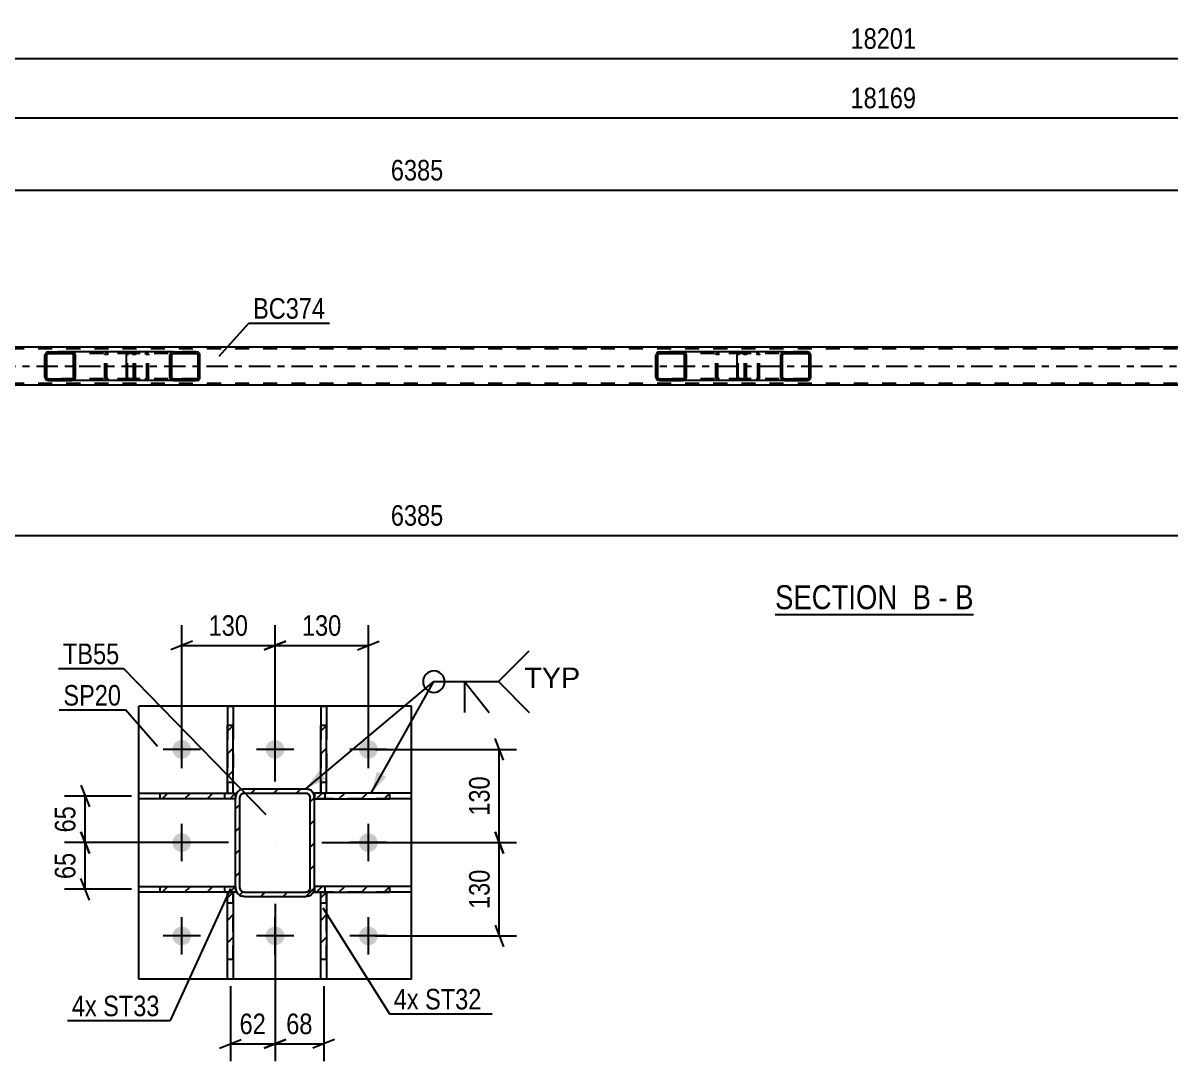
# Model space of a CAD drawing. Header units: millimetres. Extents: x 0 to 841, y 0 to 594.
# Drawn here: x 314.1 to 473.9, y 148.7 to 293.3 of the extents above; entities that cross this region are included whole.
import ezdxf

# ---------------------------------------------------------------- set-up
doc = ezdxf.new("R2010")
doc.units = ezdxf.units.MM
doc.linetypes.add('DXK_LINE_DOT2', pattern=[3.9198, 1.9599, -1.9599])
doc.linetypes.add('DXK_LINE_DOT3', pattern=[5.9187, 2.979, -0.9799, 0.9799, -0.9799])
doc.styles.add('Arial', font='ARIAL.TTF', dxfattribs={"height": 0.2})
doc.styles.add('Arial Narrow', font='ARIALN.TTF', dxfattribs={"height": 0.2})

# ---------------------------------------------------------------- blocks, each defined once
blk = doc.blocks.new('Unknown-814735532-12 - 2738')
at = {"color": 6, "linetype": 'Continuous'}
blk.add_line((418.91, 210.91), (446.56, 210.91), dxfattribs=at)
at = {"color": 0, "linetype": 'Continuous'}
for points in [[(437.02, 211.66), (437.02, 215.16), (418.91, 215.16), (418.91, 211.66)], [(440.62, 211.66), (440.62, 215.16), (438.07, 215.16), (438.07, 211.66)], [(442.95, 211.66), (442.95, 215.16), (441.67, 215.16), (441.67, 211.66)], [(446.56, 211.66), (446.56, 215.16), (444, 215.16), (444, 211.66)]]:
    blk.add_wipeout(points, dxfattribs=at)
at = {"color": 7, "linetype": 'Continuous', "style": 'Arial Narrow'}
for s, p in [('SECTION ', (418.91, 211.66)), ('B', (438.07, 211.66)), ('B', (444, 211.66)), ('-', (441.67, 211.66))]:
    blk.add_text(s, height=3.34, dxfattribs=at).set_placement(p)
blk = doc.blocks.new('Part-814735532-2827 - 2738')
at = {"linetype": 'Continuous'}
h = blk.add_hatch(dxfattribs=at)
h.set_pattern_fill('', scale=0.7, style=0, pattern_type=0)
h.set_pattern_definition([(45, (338.7295, 247.2125), (-1.57154, 1.57154), [])])
h.paths.add_polyline_path([(338.77, 247.03), (338.73, 247.21), (338.62, 247.37), (338.46, 247.47), (338.26, 247.51), (335.08, 247.51), (334.89, 247.47), (334.73, 247.37), (334.62, 247.21), (334.58, 247.03), (334.58, 243.99), (334.62, 243.81), (334.73, 243.65), (334.89, 243.55), (335.08, 243.51), (338.26, 243.51), (338.46, 243.55), (338.62, 243.65), (338.73, 243.81), (338.77, 243.99)])
h.paths.add_polyline_path([(338.5, 243.9), (338.44, 243.82), (338.36, 243.77), (338.26, 243.75), (335.08, 243.75), (334.98, 243.77), (334.9, 243.82), (334.85, 243.9), (334.83, 243.99), (334.83, 247.03), (334.85, 247.12), (334.9, 247.2), (334.98, 247.25), (335.08, 247.27), (338.26, 247.27), (338.36, 247.25), (338.44, 247.2), (338.5, 247.12), (338.52, 247.03), (338.52, 243.99)])
at = {"color": 2, "linetype": 'Continuous'}
for p, q in [((328.51, 247.03), (328.53, 247.21)), ((328.51, 243.99), (328.51, 247.03)), ((328.53, 247.21), (328.59, 247.37)), ((328.59, 247.37), (328.68, 247.47)), ((328.68, 247.47), (328.78, 247.51)), ((335.08, 247.51), (328.78, 247.51)), ((334.62, 247.21), (334.58, 247.03)), ((334.58, 243.99), (334.58, 247.03)), ((334.83, 247.03), (334.85, 247.12)), ((334.83, 243.99), (334.83, 247.03)), ((334.85, 247.12), (334.9, 247.2)), ((335.08, 247.51), (334.89, 247.47)), ((334.9, 247.2), (334.98, 247.25)), ((334.98, 247.25), (335.08, 247.27)), ((335.08, 247.51), (338.26, 247.51)), ((335.08, 247.27), (338.26, 247.27)), ((338.46, 247.47), (338.26, 247.51)), ((338.26, 247.27), (338.36, 247.25)), ((338.36, 247.25), (338.44, 247.2)), ((338.44, 247.2), (338.5, 247.12)), ((338.5, 247.12), (338.52, 247.03)), ((338.52, 243.99), (338.52, 247.03)), ((338.77, 247.03), (338.73, 247.21)), ((338.77, 243.99), (338.77, 247.03)), ((328.53, 243.81), (328.51, 243.99)), ((328.59, 243.65), (328.53, 243.81)), ((328.68, 243.55), (328.59, 243.65)), ((328.78, 243.51), (328.68, 243.55)), ((335.08, 243.51), (328.78, 243.51)), ((334.58, 243.99), (334.62, 243.81)), ((334.85, 243.9), (334.83, 243.99)), ((334.9, 243.82), (334.85, 243.9)), ((334.89, 243.55), (335.08, 243.51)), ((334.98, 243.77), (334.9, 243.82)), ((335.08, 243.75), (334.98, 243.77)), ((335.08, 243.75), (338.26, 243.75)), ((335.08, 243.51), (338.26, 243.51)), ((338.36, 243.77), (338.26, 243.75)), ((338.26, 243.51), (338.46, 243.55)), ((338.44, 243.82), (338.36, 243.77)), ((338.5, 243.9), (338.44, 243.82)), ((338.52, 243.99), (338.5, 243.9)), ((338.73, 243.81), (338.77, 243.99))]:
    blk.add_line(p, q, dxfattribs=at)
at = {"color": 7, "linetype": 'DXK_LINE_DOT2'}
for p, q in [((328.66, 247.12), (328.65, 247.03)), ((328.65, 243.99), (328.65, 247.03)), ((328.68, 247.2), (328.66, 247.12)), ((328.73, 247.25), (328.68, 247.2)), ((328.78, 247.27), (328.73, 247.25)), ((338.26, 247.27), (328.78, 247.27)), ((329.77, 247.27), (329.77, 247.51)), ((331.11, 247.51), (331.31, 247.47)), ((331.21, 247.25), (331.11, 247.27)), ((331.29, 247.2), (331.21, 247.25)), ((331.35, 247.12), (331.29, 247.2)), ((331.37, 247.03), (331.35, 247.12)), ((331.37, 243.99), (331.37, 247.03)), ((331.58, 247.21), (331.62, 247.03)), ((331.62, 243.99), (331.62, 247.03)), ((338.26, 247.51), (335.08, 247.51)), ((328.65, 243.99), (328.66, 243.9)), ((328.66, 243.9), (328.68, 243.82)), ((328.68, 243.82), (328.73, 243.77)), ((328.73, 243.77), (328.78, 243.75)), ((338.26, 243.75), (328.78, 243.75)), ((329.77, 243.51), (329.77, 243.75)), ((331.11, 243.75), (331.21, 243.77)), ((331.31, 243.55), (331.11, 243.51)), ((331.21, 243.77), (331.29, 243.82)), ((331.29, 243.82), (331.35, 243.9)), ((331.35, 243.9), (331.37, 243.99)), ((331.62, 243.99), (331.58, 243.81)), ((338.26, 243.51), (335.08, 243.51))]:
    blk.add_line(p, q, dxfattribs=at)
for centre, start, end in [((331.13, 247.01), 23.8494, 68.8059), ((331.13, 244), 291.1941, 336.1506)]:
    blk.add_arc(centre, 0.492, start, end, dxfattribs=at)
at = {"color": 2, "linetype": 'Continuous'}
for centre, start, end in [((335.07, 247.01), 111.1941, 156.1506), ((338.28, 247.01), 23.8494, 68.8059), ((335.07, 244), 203.8494, 248.8059), ((338.28, 244), 291.1941, 336.1506)]:
    blk.add_arc(centre, 0.492, start, end, dxfattribs=at)
blk = doc.blocks.new('Part-814735532-2828 - 2738')
at = {"linetype": 'Continuous'}
h = blk.add_hatch(dxfattribs=at)
h.set_pattern_fill('', scale=0.7, style=0, pattern_type=0)
h.set_pattern_definition([(45, (406.519, 247.2125), (-1.57154, 1.57154), [])])
h.paths.add_polyline_path([(406.56, 247.03), (406.52, 247.21), (406.41, 247.37), (406.24, 247.47), (406.05, 247.51), (402.81, 247.51), (402.62, 247.47), (402.45, 247.37), (402.34, 247.21), (402.3, 247.03), (402.3, 243.99), (402.34, 243.81), (402.45, 243.65), (402.62, 243.55), (402.81, 243.51), (406.05, 243.51), (406.24, 243.55), (406.41, 243.65), (406.52, 243.81), (406.56, 243.99)])
h.paths.add_polyline_path([(406.28, 243.9), (406.23, 243.82), (406.14, 243.77), (406.05, 243.75), (402.81, 243.75), (402.71, 243.77), (402.63, 243.82), (402.58, 243.9), (402.56, 243.99), (402.56, 247.03), (402.58, 247.12), (402.63, 247.2), (402.71, 247.25), (402.81, 247.27), (406.05, 247.27), (406.14, 247.25), (406.23, 247.2), (406.28, 247.12), (406.3, 247.03), (406.3, 243.99)])
at = {"color": 2, "linetype": 'Continuous'}
for p, q in [((402.34, 247.21), (402.3, 247.03)), ((402.3, 243.99), (402.3, 247.03)), ((402.56, 247.03), (402.58, 247.12)), ((402.56, 243.99), (402.56, 247.03)), ((402.58, 247.12), (402.63, 247.2)), ((402.81, 247.51), (402.62, 247.47)), ((402.63, 247.2), (402.71, 247.25)), ((402.71, 247.25), (402.81, 247.27)), ((402.81, 247.51), (406.05, 247.51)), ((402.81, 247.27), (406.05, 247.27)), ((413.91, 247.51), (406.05, 247.51)), ((406.24, 247.47), (406.05, 247.51)), ((406.05, 247.27), (406.14, 247.25)), ((406.14, 247.25), (406.23, 247.2)), ((406.23, 247.2), (406.28, 247.12)), ((406.28, 247.12), (406.3, 247.03)), ((406.3, 243.99), (406.3, 247.03)), ((406.56, 247.03), (406.52, 247.21)), ((406.56, 243.99), (406.56, 247.03)), ((402.3, 243.99), (402.34, 243.81)), ((402.58, 243.9), (402.56, 243.99)), ((402.63, 243.82), (402.58, 243.9)), ((402.62, 243.55), (402.81, 243.51)), ((402.71, 243.77), (402.63, 243.82)), ((402.81, 243.75), (402.71, 243.77)), ((402.81, 243.75), (406.05, 243.75)), ((402.81, 243.51), (406.05, 243.51)), ((406.14, 243.77), (406.05, 243.75)), ((406.05, 243.51), (406.24, 243.55)), ((413.91, 243.51), (406.05, 243.51)), ((406.23, 243.82), (406.14, 243.77)), ((406.28, 243.9), (406.23, 243.82)), ((406.3, 243.99), (406.28, 243.9)), ((406.52, 243.81), (406.56, 243.99))]:
    blk.add_line(p, q, dxfattribs=at)
at = {"color": 7, "linetype": 'DXK_LINE_DOT2'}
for p, q in [((406.05, 247.51), (402.81, 247.51)), ((414.4, 247.27), (402.81, 247.27)), ((410.65, 247.03), (410.69, 247.21)), ((410.65, 243.99), (410.65, 247.03)), ((410.93, 247.12), (410.91, 247.03)), ((410.91, 243.99), (410.91, 247.03)), ((410.98, 247.2), (410.93, 247.12)), ((410.97, 247.47), (411.16, 247.51)), ((410.98, 247.2), (411, 247.21)), ((411, 247.21), (411.06, 247.25)), ((411.06, 247.25), (411.16, 247.27)), ((414.4, 247.51), (413.91, 247.51)), ((414.4, 247.51), (414.59, 247.47)), ((414.49, 247.25), (414.4, 247.27)), ((414.58, 247.2), (414.49, 247.25)), ((414.63, 247.12), (414.58, 247.2)), ((414.65, 247.03), (414.63, 247.12)), ((414.65, 243.99), (414.65, 247.03)), ((414.87, 247.21), (414.91, 247.03)), ((414.91, 243.99), (414.91, 247.03)), ((414.4, 243.75), (402.81, 243.75)), ((406.05, 243.51), (402.81, 243.51)), ((410.69, 243.81), (410.65, 243.99)), ((410.91, 243.99), (410.93, 243.9)), ((410.93, 243.9), (410.98, 243.82)), ((411.16, 243.51), (410.97, 243.55)), ((410.98, 243.82), (411, 243.81)), ((411, 243.81), (411.06, 243.77)), ((411.06, 243.77), (411.16, 243.75)), ((414.4, 243.51), (413.91, 243.51)), ((414.4, 243.75), (414.49, 243.77)), ((414.59, 243.55), (414.4, 243.51)), ((414.49, 243.77), (414.58, 243.82)), ((414.58, 243.82), (414.63, 243.9)), ((414.63, 243.9), (414.65, 243.99)), ((414.91, 243.99), (414.87, 243.81))]:
    blk.add_line(p, q, dxfattribs=at)
at = {"color": 2, "linetype": 'Continuous'}
for centre, start, end in [((402.79, 247.01), 110.7583, 155.68), ((406.07, 247.01), 24.32, 69.2417), ((402.79, 244.01), 204.32, 249.2417), ((406.07, 244.01), 290.7583, 335.68)]:
    blk.add_arc(centre, 0.496, start, end, dxfattribs=at)
at = {"color": 7, "linetype": 'DXK_LINE_DOT2'}
for centre, start, end in [((411.14, 247.01), 110.7583, 155.68), ((414.42, 247.01), 24.32, 69.2417), ((411.14, 244.01), 204.32, 249.2417), ((414.42, 244.01), 290.7583, 335.68)]:
    blk.add_arc(centre, 0.496, start, end, dxfattribs=at)
blk = doc.blocks.new('Part-814735532-2852 - 2738')
at = {"linetype": 'Continuous'}
h = blk.add_hatch(dxfattribs=at)
h.set_pattern_fill('', scale=0.7, style=0, pattern_type=0)
h.set_pattern_definition([(45, (321.3848, 247.2125), (-1.57154, 1.57154), [])])
h.paths.add_polyline_path([(321.42, 247.03), (321.38, 247.21), (321.27, 247.37), (321.11, 247.47), (320.91, 247.51), (317.68, 247.51), (317.48, 247.47), (317.32, 247.37), (317.21, 247.21), (317.17, 247.03), (317.17, 243.99), (317.21, 243.81), (317.32, 243.65), (317.48, 243.55), (317.68, 243.51), (320.91, 243.51), (321.11, 243.55), (321.27, 243.65), (321.38, 243.81), (321.42, 243.99)])
h.paths.add_polyline_path([(321.15, 243.9), (321.09, 243.82), (321.01, 243.77), (320.91, 243.75), (317.68, 243.75), (317.58, 243.77), (317.5, 243.82), (317.44, 243.9), (317.42, 243.99), (317.42, 247.03), (317.44, 247.12), (317.5, 247.2), (317.58, 247.25), (317.68, 247.27), (320.91, 247.27), (321.01, 247.25), (321.09, 247.2), (321.15, 247.12), (321.17, 247.03), (321.17, 243.99)])
at = {"color": 2, "linetype": 'Continuous'}
for p, q in [((317.21, 247.21), (317.17, 247.03)), ((317.17, 243.99), (317.17, 247.03)), ((317.42, 247.03), (317.44, 247.12)), ((317.42, 243.99), (317.42, 247.03)), ((317.44, 247.12), (317.5, 247.2)), ((317.68, 247.51), (317.48, 247.47)), ((317.5, 247.2), (317.58, 247.25)), ((317.58, 247.25), (317.68, 247.27)), ((317.68, 247.51), (320.91, 247.51)), ((317.68, 247.27), (320.91, 247.27)), ((328.78, 247.51), (320.91, 247.51)), ((321.11, 247.47), (320.91, 247.51)), ((320.91, 247.27), (321.01, 247.25)), ((321.01, 247.25), (321.09, 247.2)), ((321.09, 247.2), (321.15, 247.12)), ((321.15, 247.12), (321.17, 247.03)), ((321.17, 243.99), (321.17, 247.03)), ((321.42, 247.03), (321.38, 247.21)), ((321.42, 243.99), (321.42, 247.03)), ((317.17, 243.99), (317.21, 243.81)), ((317.44, 243.9), (317.42, 243.99)), ((317.5, 243.82), (317.44, 243.9)), ((317.48, 243.55), (317.68, 243.51)), ((317.58, 243.77), (317.5, 243.82)), ((317.68, 243.75), (317.58, 243.77)), ((317.68, 243.75), (320.91, 243.75)), ((317.68, 243.51), (320.91, 243.51)), ((321.01, 243.77), (320.91, 243.75)), ((320.91, 243.51), (321.11, 243.55)), ((328.78, 243.51), (320.91, 243.51)), ((321.09, 243.82), (321.01, 243.77)), ((321.15, 243.9), (321.09, 243.82)), ((321.17, 243.99), (321.15, 243.9)), ((321.38, 243.81), (321.42, 243.99))]:
    blk.add_line(p, q, dxfattribs=at)
at = {"color": 7, "linetype": 'DXK_LINE_DOT2'}
for p, q in [((320.91, 247.51), (317.68, 247.51)), ((329.26, 247.27), (317.68, 247.27)), ((325.52, 247.03), (325.56, 247.21)), ((325.52, 243.99), (325.52, 247.03)), ((325.79, 247.12), (325.77, 247.03)), ((325.77, 243.99), (325.77, 247.03)), ((325.85, 247.2), (325.79, 247.12)), ((325.83, 247.47), (326.03, 247.51)), ((325.93, 247.25), (325.85, 247.2)), ((326.03, 247.27), (325.93, 247.25)), ((329.26, 247.51), (328.78, 247.51)), ((329.26, 247.51), (329.46, 247.47)), ((329.36, 247.25), (329.26, 247.27)), ((329.44, 247.2), (329.36, 247.25)), ((329.5, 247.12), (329.44, 247.2)), ((329.52, 247.03), (329.5, 247.12)), ((329.52, 243.99), (329.52, 247.03)), ((329.73, 247.21), (329.77, 247.03)), ((329.77, 243.99), (329.77, 247.03)), ((329.26, 243.75), (317.68, 243.75)), ((320.91, 243.51), (317.68, 243.51)), ((325.56, 243.81), (325.52, 243.99)), ((325.77, 243.99), (325.79, 243.9)), ((325.79, 243.9), (325.85, 243.82)), ((326.03, 243.51), (325.83, 243.55)), ((325.85, 243.82), (325.93, 243.77)), ((325.93, 243.77), (326.03, 243.75)), ((329.26, 243.51), (328.78, 243.51)), ((329.26, 243.75), (329.36, 243.77)), ((329.46, 243.55), (329.26, 243.51)), ((329.36, 243.77), (329.44, 243.82)), ((329.44, 243.82), (329.5, 243.9)), ((329.5, 243.9), (329.52, 243.99)), ((329.77, 243.99), (329.73, 243.81))]:
    blk.add_line(p, q, dxfattribs=at)
at = {"color": 2, "linetype": 'Continuous'}
for centre, start, end in [((317.66, 247.01), 110.7583, 155.68), ((320.93, 247.01), 24.32, 69.2417), ((317.66, 244.01), 204.32, 249.2417), ((320.93, 244.01), 290.7583, 335.68)]:
    blk.add_arc(centre, 0.496, start, end, dxfattribs=at)
at = {"color": 7, "linetype": 'DXK_LINE_DOT2'}
for centre, start, end in [((326.01, 247.01), 110.7583, 155.68), ((329.28, 247.01), 24.32, 69.2417), ((326.01, 244.01), 204.32, 249.2417), ((329.28, 244.01), 290.7583, 335.68)]:
    blk.add_arc(centre, 0.496, start, end, dxfattribs=at)
blk = doc.blocks.new('Part-814735532-2967 - 2738')
at = {"color": 7, "linetype": 'DXK_LINE_DOT2'}
for p, q in [((765.04, 247.91), (102.93, 247.91)), ((765.04, 243.11), (102.93, 243.11))]:
    blk.add_line(p, q, dxfattribs=at)
at = {"color": 2, "linetype": 'Continuous'}
for p, q in [((495.92, 248.15), (246.52, 248.15)), ((495.92, 242.87), (246.52, 242.87))]:
    blk.add_line(p, q, dxfattribs=at)
at = {"color": 7, "linetype": 'DXK_LINE_DOT3'}
blk.add_line((102.93, 245.51), (765.04, 245.51), dxfattribs=at)
blk = doc.blocks.new('Part-814735532-2968 - 2738')
at = {"linetype": 'Continuous'}
h = blk.add_hatch(dxfattribs=at)
h.set_pattern_fill('', scale=0.7, style=0, pattern_type=0)
h.set_pattern_definition([(45, (423.8637, 247.2125), (-1.57154, 1.57154), [])])
h.paths.add_polyline_path([(423.9, 247.03), (423.86, 247.21), (423.75, 247.37), (423.59, 247.47), (423.4, 247.51), (420.21, 247.51), (420.02, 247.47), (419.86, 247.37), (419.75, 247.21), (419.71, 247.03), (419.71, 243.99), (419.75, 243.81), (419.86, 243.65), (420.02, 243.55), (420.21, 243.51), (423.4, 243.51), (423.59, 243.55), (423.75, 243.65), (423.86, 243.81), (423.9, 243.99)])
h.paths.add_polyline_path([(423.63, 243.9), (423.58, 243.82), (423.5, 243.77), (423.4, 243.75), (420.21, 243.75), (420.12, 243.77), (420.04, 243.82), (419.98, 243.9), (419.96, 243.99), (419.96, 247.03), (419.98, 247.12), (420.04, 247.2), (420.12, 247.25), (420.21, 247.27), (423.4, 247.27), (423.5, 247.25), (423.58, 247.2), (423.63, 247.12), (423.65, 247.03), (423.65, 243.99)])
at = {"color": 2, "linetype": 'Continuous'}
for p, q in [((413.64, 247.03), (413.66, 247.21)), ((413.64, 243.99), (413.64, 247.03)), ((413.66, 247.21), (413.72, 247.37)), ((413.72, 247.37), (413.81, 247.47)), ((413.81, 247.47), (413.91, 247.51)), ((420.21, 247.51), (413.91, 247.51)), ((419.75, 247.21), (419.71, 247.03)), ((419.71, 243.99), (419.71, 247.03)), ((419.96, 247.03), (419.98, 247.12)), ((419.96, 243.99), (419.96, 247.03)), ((419.98, 247.12), (420.04, 247.2)), ((420.21, 247.51), (420.02, 247.47)), ((420.04, 247.2), (420.12, 247.25)), ((420.12, 247.25), (420.21, 247.27)), ((420.21, 247.51), (423.4, 247.51)), ((420.21, 247.27), (423.4, 247.27)), ((423.59, 247.47), (423.4, 247.51)), ((423.4, 247.27), (423.5, 247.25)), ((423.5, 247.25), (423.58, 247.2)), ((423.58, 247.2), (423.63, 247.12)), ((423.63, 247.12), (423.65, 247.03)), ((423.65, 243.99), (423.65, 247.03)), ((423.9, 247.03), (423.86, 247.21)), ((423.9, 243.99), (423.9, 247.03)), ((413.66, 243.81), (413.64, 243.99)), ((413.72, 243.65), (413.66, 243.81)), ((413.81, 243.55), (413.72, 243.65)), ((413.91, 243.51), (413.81, 243.55)), ((420.21, 243.51), (413.91, 243.51)), ((419.71, 243.99), (419.75, 243.81)), ((419.98, 243.9), (419.96, 243.99)), ((420.04, 243.82), (419.98, 243.9)), ((420.02, 243.55), (420.21, 243.51)), ((420.12, 243.77), (420.04, 243.82)), ((420.21, 243.75), (420.12, 243.77)), ((420.21, 243.75), (423.4, 243.75)), ((420.21, 243.51), (423.4, 243.51)), ((423.5, 243.77), (423.4, 243.75)), ((423.4, 243.51), (423.59, 243.55)), ((423.58, 243.82), (423.5, 243.77)), ((423.63, 243.9), (423.58, 243.82)), ((423.65, 243.99), (423.63, 243.9)), ((423.86, 243.81), (423.9, 243.99))]:
    blk.add_line(p, q, dxfattribs=at)
at = {"color": 7, "linetype": 'DXK_LINE_DOT2'}
for p, q in [((413.79, 247.12), (413.78, 247.03)), ((413.78, 243.99), (413.78, 247.03)), ((413.82, 247.2), (413.79, 247.12)), ((413.86, 247.25), (413.82, 247.2)), ((413.91, 247.27), (413.86, 247.25)), ((423.4, 247.27), (413.91, 247.27)), ((414.91, 247.27), (414.91, 247.51)), ((416.25, 247.51), (416.44, 247.47)), ((416.35, 247.25), (416.25, 247.27)), ((416.43, 247.2), (416.35, 247.25)), ((416.48, 247.12), (416.43, 247.2)), ((416.5, 247.03), (416.48, 247.12)), ((416.5, 243.99), (416.5, 247.03)), ((416.71, 247.21), (416.75, 247.03)), ((416.75, 243.99), (416.75, 247.03)), ((423.4, 247.51), (420.21, 247.51)), ((413.78, 243.99), (413.79, 243.9)), ((413.79, 243.9), (413.82, 243.82)), ((413.82, 243.82), (413.86, 243.77)), ((413.86, 243.77), (413.91, 243.75)), ((423.4, 243.75), (413.91, 243.75)), ((414.91, 243.51), (414.91, 243.75)), ((416.25, 243.75), (416.35, 243.77)), ((416.44, 243.55), (416.25, 243.51)), ((416.35, 243.77), (416.43, 243.82)), ((416.43, 243.82), (416.48, 243.9)), ((416.48, 243.9), (416.5, 243.99)), ((416.75, 243.99), (416.71, 243.81)), ((423.4, 243.51), (420.21, 243.51))]:
    blk.add_line(p, q, dxfattribs=at)
for centre, start, end in [((416.26, 247.01), 23.8494, 68.8059), ((416.26, 244), 291.1941, 336.1506)]:
    blk.add_arc(centre, 0.492, start, end, dxfattribs=at)
at = {"color": 2, "linetype": 'Continuous'}
for centre, start, end in [((420.2, 247.01), 111.1941, 156.1506), ((423.41, 247.01), 23.8494, 68.8059), ((420.2, 244), 203.8494, 248.8059), ((423.41, 244), 291.1941, 336.1506)]:
    blk.add_arc(centre, 0.492, start, end, dxfattribs=at)
blk = doc.blocks.new('Part-814735532-6031 - 6020')
at = {"linetype": 'Continuous'}
h = blk.add_hatch(dxfattribs=at)
h.set_pattern_fill('', scale=0.7, style=0, pattern_type=0)
h.set_pattern_definition([(45, (343.726, 173.0335), (-1.57154, 1.57154), [])])
h.paths.add_polyline_path([(343.73, 172.23), (343.73, 173.03), (333.23, 173.03), (333.23, 172.23)])
at = {"color": 2, "linetype": 'Continuous'}
for p, q in [((330.23, 172.23), (330.23, 173.03)), ((330.23, 173.03), (333.23, 173.03)), ((333.23, 173.03), (343.73, 173.03)), ((333.23, 172.23), (333.23, 173.03)), ((343.73, 173.03), (343.73, 172.23)), ((333.23, 172.23), (330.23, 172.23)), ((343.73, 172.23), (333.23, 172.23))]:
    blk.add_line(p, q, dxfattribs=at)
at = {"color": 7, "linetype": 'DXK_LINE_DOT2'}
for p, q in [((333.23, 173.03), (343.73, 173.03)), ((342.23, 172.23), (342.23, 173.03)), ((343.73, 173.03), (343.73, 172.23)), ((343.73, 172.23), (333.23, 172.23))]:
    blk.add_line(p, q, dxfattribs=at)
blk = doc.blocks.new('Bolt-814735532-6129 - 6020')
at = {"linetype": 'Continuous'}
for points in [[(334.93, 192.13, -1), (337.53, 192.13, -1)], [(347.93, 192.13, -1), (350.53, 192.13, -1)], [(360.93, 192.13, -1), (363.53, 192.13, -1)], [(334.93, 179.13, -1), (337.53, 179.13, -1)], [(360.93, 179.13, -1), (363.53, 179.13, -1)], [(334.93, 166.13, -1), (337.53, 166.13, -1)], [(347.93, 166.13, -1), (350.53, 166.13, -1)], [(360.93, 166.13, -1), (363.53, 166.13, -1)]]:
    blk.add_hatch(color=1, dxfattribs=at).paths.add_polyline_path(points)
at = {"color": 1, "linetype": 'Continuous'}
for p, q in [((336.23, 189.53), (336.23, 194.73)), ((349.23, 189.53), (349.23, 194.73)), ((362.23, 189.53), (362.23, 194.73)), ((338.83, 192.13), (333.63, 192.13)), ((351.83, 192.13), (346.63, 192.13)), ((364.83, 192.13), (359.63, 192.13)), ((336.23, 176.53), (336.23, 181.73)), ((362.23, 176.53), (362.23, 181.73)), ((338.83, 179.13), (333.63, 179.13)), ((364.83, 179.13), (359.63, 179.13)), ((336.23, 163.53), (336.23, 168.73)), ((349.23, 163.53), (349.23, 168.73)), ((362.23, 163.53), (362.23, 168.73)), ((338.83, 166.13), (333.63, 166.13)), ((351.83, 166.13), (346.63, 166.13)), ((364.83, 166.13), (359.63, 166.13))]:
    blk.add_line(p, q, dxfattribs=at)
blk = doc.blocks.new('Part-814735532-6073 - 6020')
at = {"linetype": 'Continuous'}
h = blk.add_hatch(dxfattribs=at)
h.set_pattern_fill('', scale=0.7, style=0, pattern_type=0)
h.set_pattern_definition([(45, (343.726, 186.0335), (-1.57154, 1.57154), [])])
h.paths.add_polyline_path([(343.73, 185.23), (343.73, 186.03), (333.23, 186.03), (333.23, 185.23)])
at = {"color": 2, "linetype": 'Continuous'}
for p, q in [((330.23, 185.23), (330.23, 186.03)), ((330.23, 186.03), (333.23, 186.03)), ((333.23, 186.03), (343.73, 186.03)), ((333.23, 185.23), (333.23, 186.03)), ((343.73, 186.03), (343.73, 185.23)), ((333.23, 185.23), (330.23, 185.23)), ((343.73, 185.23), (333.23, 185.23))]:
    blk.add_line(p, q, dxfattribs=at)
at = {"color": 7, "linetype": 'DXK_LINE_DOT2'}
for p, q in [((333.23, 186.03), (343.73, 186.03)), ((342.23, 185.23), (342.23, 186.03)), ((343.73, 186.03), (343.73, 185.23)), ((343.73, 185.23), (333.23, 185.23))]:
    blk.add_line(p, q, dxfattribs=at)
blk = doc.blocks.new('Part-814735532-6078 - 6020')
at = {"linetype": 'Continuous'}
h = blk.add_hatch(dxfattribs=at)
h.set_pattern_fill('', scale=0.7, style=0, pattern_type=0)
h.set_pattern_definition([(45, (356.4106, 172.2437), (-1.57154, 1.57154), [])])
h.paths.add_polyline_path([(356.41, 162.83), (356.41, 172.24), (355.61, 172.24), (355.61, 162.83)])
at = {"color": 7, "linetype": 'DXK_LINE_DOT2'}
for p, q in [((355.61, 170.74), (355.61, 172.24)), ((355.61, 172.24), (356.41, 172.24)), ((356.41, 162.83), (356.41, 172.24)), ((355.61, 170.74), (356.41, 170.74)), ((355.61, 162.83), (355.61, 170.74))]:
    blk.add_line(p, q, dxfattribs=at)
at = {"color": 2, "linetype": 'Continuous'}
for p, q in [((355.61, 162.83), (355.61, 172.24)), ((355.61, 172.24), (356.41, 172.24)), ((356.41, 172.24), (356.41, 162.83)), ((355.61, 160.13), (355.61, 162.83)), ((356.41, 162.83), (355.61, 162.83)), ((356.41, 162.83), (356.41, 160.13)), ((356.41, 160.13), (355.61, 160.13))]:
    blk.add_line(p, q, dxfattribs=at)
blk = doc.blocks.new('Part-814735532-6083 - 6020')
at = {"linetype": 'Continuous'}
h = blk.add_hatch(dxfattribs=at)
h.set_pattern_fill('', scale=0.7, style=0, pattern_type=0)
h.set_pattern_definition([(45, (343.4111, 172.2437), (-1.57154, 1.57154), [])])
h.paths.add_polyline_path([(343.41, 162.83), (343.41, 172.24), (342.61, 172.24), (342.61, 162.83)])
at = {"color": 7, "linetype": 'DXK_LINE_DOT2'}
for p, q in [((342.61, 170.74), (342.61, 172.24)), ((342.61, 172.24), (343.41, 172.24)), ((343.41, 162.83), (343.41, 172.24)), ((342.61, 170.74), (343.41, 170.74)), ((342.61, 162.83), (342.61, 170.74))]:
    blk.add_line(p, q, dxfattribs=at)
at = {"color": 2, "linetype": 'Continuous'}
for p, q in [((342.61, 162.83), (342.61, 172.24)), ((342.61, 172.24), (343.41, 172.24)), ((343.41, 172.24), (343.41, 162.83)), ((342.61, 160.13), (342.61, 162.83)), ((343.41, 162.83), (342.61, 162.83)), ((343.41, 162.83), (343.41, 160.13)), ((343.41, 160.13), (342.61, 160.13))]:
    blk.add_line(p, q, dxfattribs=at)
blk = doc.blocks.new('Part-814735532-6088 - 6020')
at = {"linetype": 'Continuous'}
h = blk.add_hatch(dxfattribs=at)
h.set_pattern_fill('', scale=0.7, style=0, pattern_type=0)
h.set_pattern_definition([(45, (356.41, 195.4458), (-1.57154, 1.57154), [])])
h.paths.add_polyline_path([(356.41, 186.04), (356.41, 195.45), (355.61, 195.45), (355.61, 186.04)])
at = {"color": 2, "linetype": 'Continuous'}
for p, q in [((355.61, 198.13), (355.61, 195.45)), ((355.61, 198.13), (356.41, 198.13)), ((356.41, 198.13), (356.41, 195.45)), ((355.61, 186.04), (355.61, 195.45)), ((356.41, 195.45), (355.61, 195.45)), ((356.41, 186.04), (356.41, 195.45)), ((355.61, 186.04), (356.41, 186.04))]:
    blk.add_line(p, q, dxfattribs=at)
at = {"color": 7, "linetype": 'DXK_LINE_DOT2'}
for p, q in [((355.61, 195.45), (355.61, 186.04)), ((356.41, 195.45), (356.41, 187.54)), ((355.61, 187.54), (356.41, 187.54)), ((356.41, 186.04), (356.41, 187.54)), ((355.61, 186.04), (356.41, 186.04))]:
    blk.add_line(p, q, dxfattribs=at)
blk = doc.blocks.new('Part-814735532-6093 - 6020')
at = {"linetype": 'Continuous'}
h = blk.add_hatch(dxfattribs=at)
h.set_pattern_fill('', scale=0.7, style=0, pattern_type=0)
h.set_pattern_definition([(45, (343.4106, 195.4459), (-1.57154, 1.57154), [])])
h.paths.add_polyline_path([(343.41, 186.04), (343.41, 195.45), (342.61, 195.45), (342.61, 186.04)])
at = {"color": 2, "linetype": 'Continuous'}
for p, q in [((342.61, 198.13), (342.61, 195.45)), ((342.61, 198.13), (343.41, 198.13)), ((343.41, 198.13), (343.41, 195.45)), ((342.61, 186.04), (342.61, 195.45)), ((343.41, 195.45), (342.61, 195.45)), ((343.41, 186.04), (343.41, 195.45)), ((342.61, 186.04), (343.41, 186.04))]:
    blk.add_line(p, q, dxfattribs=at)
at = {"color": 7, "linetype": 'DXK_LINE_DOT2'}
for p, q in [((342.61, 195.45), (342.61, 186.04)), ((343.41, 195.45), (343.41, 187.54)), ((342.61, 187.54), (343.41, 187.54)), ((343.41, 186.04), (343.41, 187.54)), ((342.61, 186.04), (343.41, 186.04))]:
    blk.add_line(p, q, dxfattribs=at)
blk = doc.blocks.new('Part-814735532-6176 - 6020')
at = {"color": 2, "linetype": 'Continuous'}
for p, q in [((330.23, 160.13), (330.23, 198.13)), ((368.23, 198.13), (330.23, 198.13)), ((368.23, 160.13), (368.23, 198.13)), ((368.23, 160.13), (330.23, 160.13))]:
    blk.add_line(p, q, dxfattribs=at)
blk = doc.blocks.new('Part-814735532-6182 - 6020')
at = {"linetype": 'Continuous'}
h = blk.add_hatch(dxfattribs=at)
h.set_pattern_fill('', scale=0.7, style=0, pattern_type=0)
h.set_pattern_definition([(45, (365.2244, 173.0338), (-1.57154, 1.57154), [])])
h.paths.add_polyline_path([(365.22, 172.23), (365.22, 173.03), (354.73, 173.03), (354.73, 172.23)])
at = {"color": 7, "linetype": 'DXK_LINE_DOT2'}
for p, q in [((365.22, 173.03), (354.73, 173.03)), ((354.73, 173.03), (354.73, 172.23)), ((356.23, 172.23), (356.23, 173.03)), ((365.22, 172.23), (354.73, 172.23))]:
    blk.add_line(p, q, dxfattribs=at)
at = {"color": 2, "linetype": 'Continuous'}
for p, q in [((365.22, 173.03), (354.73, 173.03)), ((354.73, 173.03), (354.73, 172.23)), ((368.23, 173.03), (365.22, 173.03)), ((365.22, 172.23), (365.22, 173.03)), ((368.23, 172.23), (368.23, 173.03)), ((354.73, 172.23), (365.22, 172.23)), ((368.23, 172.23), (365.22, 172.23))]:
    blk.add_line(p, q, dxfattribs=at)
blk = doc.blocks.new('Part-814735532-6187 - 6020')
at = {"linetype": 'Continuous'}
h = blk.add_hatch(dxfattribs=at)
h.set_pattern_fill('', scale=0.7, style=0, pattern_type=0)
h.set_pattern_definition([(45, (365.2244, 186.0338), (-1.57154, 1.57154), [])])
h.paths.add_polyline_path([(365.22, 185.23), (365.22, 186.03), (354.73, 186.03), (354.73, 185.23)])
at = {"color": 7, "linetype": 'DXK_LINE_DOT2'}
for p, q in [((365.22, 186.03), (354.73, 186.03)), ((354.73, 186.03), (354.73, 185.23)), ((356.23, 185.23), (356.23, 186.03)), ((365.22, 185.23), (354.73, 185.23))]:
    blk.add_line(p, q, dxfattribs=at)
at = {"color": 2, "linetype": 'Continuous'}
for p, q in [((365.22, 186.03), (354.73, 186.03)), ((354.73, 186.03), (354.73, 185.23)), ((368.23, 186.03), (365.22, 186.03)), ((365.22, 185.23), (365.22, 186.03)), ((368.23, 185.23), (368.23, 186.03)), ((354.73, 185.23), (365.22, 185.23)), ((368.23, 185.23), (365.22, 185.23))]:
    blk.add_line(p, q, dxfattribs=at)
blk = doc.blocks.new('Part-814735532-6200 - 6020')
at = {"linetype": 'Continuous'}
h = blk.add_hatch(dxfattribs=at)
h.set_pattern_fill('', scale=0.7, style=0, pattern_type=0)
h.set_pattern_definition([(45, (354.726, 172.835), (-1.57154, 1.57154), [])])
h.paths.add_polyline_path([(354.63, 172.38), (354.73, 172.83), (354.73, 185.43), (354.63, 185.89), (354.37, 186.28), (353.99, 186.54), (353.53, 186.63), (344.93, 186.63), (344.47, 186.54), (344.08, 186.28), (343.82, 185.89), (343.73, 185.43), (343.73, 172.83), (343.82, 172.38), (344.08, 171.99), (344.47, 171.73), (344.93, 171.63), (353.53, 171.63), (353.99, 171.73), (354.37, 171.99)])
h.paths.add_polyline_path([(353.76, 172.28), (353.53, 172.23), (344.93, 172.23), (344.7, 172.28), (344.5, 172.41), (344.37, 172.61), (344.33, 172.83), (344.33, 185.43), (344.37, 185.66), (344.5, 185.86), (344.7, 185.99), (344.93, 186.03), (353.53, 186.03), (353.76, 185.99), (353.95, 185.86), (354.08, 185.66), (354.13, 185.43), (354.13, 172.83), (354.08, 172.61), (353.95, 172.41)])
at = {"color": 7, "linetype": 'DXK_LINE_DOT2'}
for p, q in [((343.73, 185.43), (343.82, 185.89)), ((343.73, 172.83), (343.73, 185.43)), ((344.37, 185.66), (344.33, 185.43)), ((344.33, 172.83), (344.33, 185.43)), ((344.5, 185.86), (344.37, 185.66)), ((344.47, 186.54), (344.93, 186.63)), ((344.7, 185.99), (344.5, 185.86)), ((344.93, 186.03), (344.7, 185.99)), ((344.93, 186.63), (353.53, 186.63)), ((344.93, 186.03), (353.53, 186.03)), ((353.53, 186.63), (353.99, 186.54)), ((353.76, 185.99), (353.53, 186.03)), ((353.95, 185.86), (353.76, 185.99)), ((354.08, 185.66), (353.95, 185.86)), ((354.13, 185.43), (354.08, 185.66)), ((354.13, 172.83), (354.13, 185.43)), ((354.63, 185.89), (354.73, 185.43)), ((354.73, 172.83), (354.73, 185.43)), ((343.82, 172.38), (343.73, 172.83)), ((344.33, 172.83), (344.37, 172.61)), ((354.08, 172.61), (354.13, 172.83)), ((354.73, 172.83), (354.63, 172.38)), ((344.37, 172.61), (344.5, 172.41)), ((344.93, 171.63), (344.47, 171.73)), ((344.5, 172.41), (344.7, 172.28)), ((344.7, 172.28), (344.93, 172.23)), ((344.93, 172.23), (353.53, 172.23)), ((344.93, 171.63), (353.53, 171.63)), ((353.53, 172.23), (353.76, 172.28)), ((353.99, 171.73), (353.53, 171.63)), ((353.76, 172.28), (353.95, 172.41)), ((353.95, 172.41), (354.08, 172.61))]:
    blk.add_line(p, q, dxfattribs=at)
at = {"color": 2, "linetype": 'Continuous'}
for p, q in [((343.82, 185.89), (343.73, 185.43)), ((343.73, 172.83), (343.73, 185.43)), ((344.33, 185.43), (344.37, 185.66)), ((344.33, 172.83), (344.33, 185.43)), ((344.37, 185.66), (344.5, 185.86)), ((344.93, 186.63), (344.47, 186.54)), ((344.5, 185.86), (344.7, 185.99)), ((344.7, 185.99), (344.93, 186.03)), ((344.93, 186.63), (353.53, 186.63)), ((344.93, 186.03), (353.53, 186.03)), ((353.99, 186.54), (353.53, 186.63)), ((353.53, 186.03), (353.76, 185.99)), ((353.76, 185.99), (353.95, 185.86)), ((353.95, 185.86), (354.08, 185.66)), ((354.08, 185.66), (354.13, 185.43)), ((354.13, 172.83), (354.13, 185.43)), ((354.73, 185.43), (354.63, 185.89)), ((354.73, 172.83), (354.73, 185.43)), ((343.73, 172.83), (343.82, 172.38)), ((344.37, 172.61), (344.33, 172.83)), ((354.13, 172.83), (354.08, 172.61)), ((354.63, 172.38), (354.73, 172.83)), ((344.5, 172.41), (344.37, 172.61)), ((344.47, 171.73), (344.93, 171.63)), ((344.7, 172.28), (344.5, 172.41)), ((344.93, 172.23), (344.7, 172.28)), ((344.93, 172.23), (353.53, 172.23)), ((344.93, 171.63), (353.53, 171.63)), ((353.76, 172.28), (353.53, 172.23)), ((353.53, 171.63), (353.99, 171.73)), ((353.95, 172.41), (353.76, 172.28)), ((354.08, 172.61), (353.95, 172.41))]:
    blk.add_line(p, q, dxfattribs=at)
at = {"color": 7, "linetype": 'DXK_LINE_DOT3'}
blk.add_line((349.23, 179.13), (349.23, 179.13), dxfattribs=at)
at = {"color": 7, "linetype": 'DXK_LINE_DOT2'}
for centre, start, end in [((344.93, 185.43), 112.5, 157.5), ((353.53, 185.43), 22.5, 67.5), ((344.93, 172.83), 202.5, 247.5), ((353.53, 172.83), 292.5, 337.5)]:
    blk.add_arc(centre, 1.2, start, end, dxfattribs=at)
at = {"color": 2, "linetype": 'Continuous'}
for centre, start, end in [((344.93, 185.43), 112.5, 157.5), ((353.53, 185.43), 22.5, 67.5), ((344.93, 172.83), 202.5, 247.5), ((353.53, 172.83), 292.5, 337.5)]:
    blk.add_arc(centre, 1.2, start, end, dxfattribs=at)
blk = doc.blocks.new('StraightDimension-814735532-3137 - 2738')
at = {"color": 7, "linetype": 'Continuous'}
blk.add_line((241.32, 270.04), (496.72, 270.04), dxfattribs=at)
at = {"color": 0}
blk.add_wipeout([(373.28, 270.79), (373.28, 274.99), (364.77, 274.99), (364.77, 270.79)], dxfattribs=at)
at = {"color": 3, "style": 'Arial Narrow'}
blk.add_text('6385', height=2.863, dxfattribs=at).set_placement((365.37, 271.39))
blk = doc.blocks.new('StraightDimension-814735532-3152 - 2738')
at = {"color": 7, "linetype": 'Continuous'}
blk.add_line((92.07, 288.38), (775.9, 288.38), dxfattribs=at)
at = {"color": 0}
blk.add_wipeout([(439.16, 289.13), (439.16, 293.33), (428.82, 293.33), (428.82, 289.13)], dxfattribs=at)
at = {"color": 3, "style": 'Arial Narrow'}
blk.add_text('18201', height=2.863, dxfattribs=at).set_placement((429.42, 289.73))
blk = doc.blocks.new('StraightDimension-814735532-3181 - 2738')
at = {"color": 7, "linetype": 'Continuous'}
blk.add_line((241.32, 221.94), (496.72, 221.94), dxfattribs=at)
at = {"color": 0}
blk.add_wipeout([(373.28, 222.69), (373.28, 226.89), (364.77, 226.89), (364.77, 222.69)], dxfattribs=at)
at = {"color": 3, "style": 'Arial Narrow'}
blk.add_text('6385', height=2.863, dxfattribs=at).set_placement((365.37, 223.29))
blk = doc.blocks.new('StraightDimension-814735532-7487 - 2738')
at = {"color": 7, "linetype": 'Continuous'}
blk.add_line((92.71, 280.1), (775.26, 280.1), dxfattribs=at)
at = {"color": 0}
blk.add_wipeout([(439.16, 280.85), (439.16, 285.05), (428.82, 285.05), (428.82, 280.85)], dxfattribs=at)
at = {"color": 3, "style": 'Arial Narrow'}
blk.add_text('18169', height=2.863, dxfattribs=at).set_placement((429.42, 281.45))
blk = doc.blocks.new('StraightDimension-814735532-6271 - 6020')
at = {"color": 7, "linetype": 'Continuous'}
for p, q in [((349.23, 170.63), (349.23, 148.7)), ((343.01, 159.13), (343.01, 148.7)), ((341.51, 150.5), (344.51, 151.7)), ((343.01, 151.1), (349.23, 151.1)), ((350.73, 151.7), (347.73, 150.5))]:
    blk.add_line(p, q, dxfattribs=at)
at = {"color": 0}
blk.add_wipeout([(348.55, 151.85), (348.55, 156.05), (343.69, 156.05), (343.69, 151.85)], dxfattribs=at)
at = {"color": 3, "style": 'Arial Narrow'}
blk.add_text('62', height=2.863, dxfattribs=at).set_placement((344.29, 152.45))
blk = doc.blocks.new('StraightDimension-814735532-6218 - 6020')
at = {"color": 7, "linetype": 'Continuous'}
for p, q in [((336.23, 193.13), (336.23, 209.45)), ((349.23, 187.63), (349.23, 209.45)), ((337.73, 207.2), (334.73, 206)), ((336.23, 206.6), (349.23, 206.6)), ((347.73, 206), (350.73, 207.2))]:
    blk.add_line(p, q, dxfattribs=at)
at = {"color": 0}
blk.add_wipeout([(346.07, 207.35), (346.07, 211.55), (339.38, 211.55), (339.38, 207.35)], dxfattribs=at)
at = {"color": 3, "style": 'Arial Narrow'}
blk.add_text('130', height=2.863, dxfattribs=at).set_placement((339.98, 207.95))
blk = doc.blocks.new('StraightDimension-814735532-6280 - 6020')
at = {"color": 7, "linetype": 'Continuous'}
for p, q in [((349.23, 170.63), (349.23, 148.7)), ((356.01, 159.13), (356.01, 148.7)), ((347.73, 150.5), (350.73, 151.7)), ((349.23, 151.1), (356.01, 151.1)), ((357.51, 151.7), (354.51, 150.5))]:
    blk.add_line(p, q, dxfattribs=at)
at = {"color": 0}
blk.add_wipeout([(355.05, 151.85), (355.05, 156.05), (350.19, 156.05), (350.19, 151.85)], dxfattribs=at)
at = {"color": 3, "style": 'Arial Narrow'}
blk.add_text('68', height=2.863, dxfattribs=at).set_placement((350.79, 152.45))
blk = doc.blocks.new('StraightDimension-814735532-6260 - 6020')
at = {"color": 7, "linetype": 'Continuous'}
for p, q in [((381.08, 177.63), (379.88, 180.63)), ((355.73, 179.13), (382.88, 179.13)), ((380.48, 166.13), (380.48, 179.13)), ((379.88, 167.63), (381.08, 164.63)), ((363.23, 166.13), (382.88, 166.13))]:
    blk.add_line(p, q, dxfattribs=at)
at = {"color": 0}
blk.add_wipeout([(379.73, 175.98), (375.53, 175.98), (375.53, 169.29), (379.73, 169.29)], dxfattribs=at)
at = {"color": 3, "style": 'Arial Narrow'}
blk.add_text('130', height=2.863, rotation=90.0002, dxfattribs=at).set_placement((379.13, 169.89))
blk = doc.blocks.new('StraightDimension-814735532-6227 - 6020')
at = {"color": 7, "linetype": 'Continuous'}
for p, q in [((349.23, 187.63), (349.23, 209.45)), ((362.23, 193.13), (362.23, 209.45)), ((350.73, 207.2), (347.73, 206)), ((349.23, 206.6), (362.23, 206.6)), ((360.73, 206), (363.73, 207.2))]:
    blk.add_line(p, q, dxfattribs=at)
at = {"color": 0}
blk.add_wipeout([(359.07, 207.35), (359.07, 211.55), (352.38, 211.55), (352.38, 207.35)], dxfattribs=at)
at = {"color": 3, "style": 'Arial Narrow'}
blk.add_text('130', height=2.863, dxfattribs=at).set_placement((352.98, 207.95))
blk = doc.blocks.new('StraightDimension-814735532-6237 - 6020')
at = {"color": 7, "linetype": 'Continuous'}
for p, q in [((322.16, 180.63), (323.36, 177.63)), ((342.73, 179.13), (319.91, 179.13)), ((322.76, 172.63), (322.76, 179.13)), ((329.23, 172.63), (319.91, 172.63)), ((323.36, 171.13), (322.16, 174.13))]:
    blk.add_line(p, q, dxfattribs=at)
at = {"color": 0}
blk.add_wipeout([(322.01, 178.31), (317.81, 178.31), (317.81, 173.46), (322.01, 173.46)], dxfattribs=at)
at = {"color": 3, "style": 'Arial Narrow'}
blk.add_text('65', height=2.863, rotation=90.0002, dxfattribs=at).set_placement((321.41, 174.06))
blk = doc.blocks.new('StraightDimension-814735532-6243 - 6020')
at = {"color": 7, "linetype": 'Continuous'}
for p, q in [((322.16, 187.13), (323.36, 184.13)), ((329.23, 185.63), (319.91, 185.63)), ((322.76, 179.13), (322.76, 185.63)), ((323.36, 177.63), (322.16, 180.63)), ((342.73, 179.13), (319.91, 179.13))]:
    blk.add_line(p, q, dxfattribs=at)
at = {"color": 0}
blk.add_wipeout([(322.01, 184.81), (317.81, 184.81), (317.81, 179.96), (322.01, 179.96)], dxfattribs=at)
at = {"color": 3, "style": 'Arial Narrow'}
blk.add_text('65', height=2.863, rotation=90.0002, dxfattribs=at).set_placement((321.41, 180.56))
blk = doc.blocks.new('StraightDimension-814735532-6250 - 6020')
at = {"color": 7, "linetype": 'Continuous'}
for p, q in [((381.08, 190.63), (379.88, 193.63)), ((363.23, 192.13), (382.88, 192.13)), ((380.48, 179.13), (380.48, 192.13)), ((379.88, 180.63), (381.08, 177.63)), ((355.73, 179.13), (382.88, 179.13))]:
    blk.add_line(p, q, dxfattribs=at)
at = {"color": 0}
blk.add_wipeout([(379.73, 188.98), (375.53, 188.98), (375.53, 182.29), (379.73, 182.29)], dxfattribs=at)
at = {"color": 3, "style": 'Arial Narrow'}
blk.add_text('130', height=2.863, rotation=90.0002, dxfattribs=at).set_placement((379.13, 182.89))
blk = doc.blocks.new('Mark-814735532-2963 - 2738')
at = {"color": 0}
blk.add_wipeout([(356.22, 252.13), (356.22, 255.13), (346.17, 255.13), (346.17, 252.13)], dxfattribs=at)
blk.add_wipeout([(356.22, 252.13), (356.22, 255.13), (346.17, 255.13), (346.17, 252.13)], dxfattribs=at)
at = {"color": 30, "linetype": 'Continuous'}
for p, q in [((341.43, 246.9), (345.57, 251.53)), ((345.57, 251.53), (356.82, 251.53))]:
    blk.add_line(p, q, dxfattribs=at)
at = {"color": 3, "style": 'Arial Narrow'}
blk.add_text('BC374', height=2.863, dxfattribs=at).set_placement((346.17, 252.13))
blk = doc.blocks.new('Mark-814735532-6172 - 6020')
at = {"color": 0}
blk.add_wipeout([(327.78, 198.23), (327.78, 201.23), (319.74, 201.23), (319.74, 198.23)], dxfattribs=at)
blk.add_wipeout([(327.78, 198.23), (327.78, 201.23), (319.74, 201.23), (319.74, 198.23)], dxfattribs=at)
at = {"color": 30, "linetype": 'Continuous'}
for p in [(319.14, 197.63), (332.85, 192.55)]:
    blk.add_line(p, (328.38, 197.63), dxfattribs=at)
at = {"color": 3, "style": 'Arial Narrow'}
blk.add_text('SP20', height=2.863, dxfattribs=at).set_placement((319.74, 198.23))
blk = doc.blocks.new('MarkSet-814735532-6368 - 6020')
at = {"color": 30, "linetype": 'Continuous'}
blk.add_line((343.03, 172.74), (334.64, 154.35), dxfattribs=at)
at = {"color": 0}
for points in [[(324.38, 154.95), (324.38, 157.95), (320.91, 157.95), (320.91, 154.95)], [(333.14, 154.95), (333.14, 157.95), (325.28, 157.95), (325.28, 154.95)]]:
    blk.add_wipeout(points, dxfattribs=at)
for points in [[(324.38, 154.95), (324.38, 157.95), (320.91, 157.95), (320.91, 154.95)], [(333.14, 154.95), (333.14, 157.95), (325.28, 157.95), (325.28, 154.95)]]:
    blk.add_wipeout(points, dxfattribs=at)
at = {"color": 30, "linetype": 'Continuous'}
blk.add_line((320.31, 154.35), (334.64, 154.35), dxfattribs=at)
at = {"color": 3, "style": 'Arial Narrow'}
for s, p in [('4x', (320.91, 154.95)), ('ST33', (325.28, 154.95))]:
    blk.add_text(s, height=2.863, dxfattribs=at).set_placement(p)
blk = doc.blocks.new('Mark-814735532-6196 - 6020')
at = {"color": 0}
blk.add_wipeout([(327.53, 204.01), (327.53, 207.01), (319.68, 207.01), (319.68, 204.01)], dxfattribs=at)
blk.add_wipeout([(327.53, 204.01), (327.53, 207.01), (319.68, 207.01), (319.68, 204.01)], dxfattribs=at)
at = {"color": 30, "linetype": 'Continuous'}
for p in [(319.08, 203.41), (347.98, 183.02)]:
    blk.add_line(p, (328.13, 203.41), dxfattribs=at)
at = {"color": 3, "style": 'Arial Narrow'}
blk.add_text('TB55', height=2.863, dxfattribs=at).set_placement((319.68, 204.01))
blk = doc.blocks.new('WeldMark-814735532-6289 - 6020')
at = {"linetype": 'Continuous'}
for points in [[(356.31, 187.98), (353.53, 186.63), (355.35, 189.14)], [(364.74, 188.28), (362.61, 186.03), (363.43, 189.02)]]:
    blk.add_hatch(color=30, dxfattribs=at).paths.add_polyline_path(points)
at = {"color": 30, "linetype": 'Continuous'}
for p, q in [((353.53, 186.63), (371.36, 201.56)), ((362.61, 186.03), (371.36, 201.56)), ((371.36, 201.56), (380.36, 201.56))]:
    blk.add_line(p, q, dxfattribs=at)
at = {"color": 3, "linetype": 'Continuous'}
for q in [(379.08, 197.27), (375.65, 197.27)]:
    blk.add_line((375.65, 201.56), q, dxfattribs=at)
for start, end in [(90, 270), (270, 90)]:
    blk.add_arc((371.36, 201.56), 1.5, start, end, dxfattribs=at)
at = {"color": 0, "linetype": 'Continuous'}
blk.add_wipeout([(391.74, 200.66), (391.74, 203.66), (383.96, 203.66), (383.96, 200.66)], dxfattribs=at)
blk.add_wipeout([(391.74, 200.66), (391.74, 203.66), (383.96, 203.66), (383.96, 200.66)], dxfattribs=at)
at = {"color": 3, "linetype": 'Continuous'}
for q in [(384.65, 205.84), (384.65, 197.27)]:
    blk.add_line((380.36, 201.56), q, dxfattribs=at)
at = {"color": 3, "linetype": 'Continuous', "style": 'Arial'}
blk.add_text('TYP', height=2.865, dxfattribs=at).set_placement((383.96, 200.66))
blk = doc.blocks.new('MarkSet-814735532-6338 - 6020')
at = {"color": 0}
for points in [[(369.24, 155.89), (369.24, 158.89), (365.77, 158.89), (365.77, 155.89)], [(377.99, 155.89), (377.99, 158.89), (370.14, 158.89), (370.14, 155.89)]]:
    blk.add_wipeout(points, dxfattribs=at)
for points in [[(369.24, 155.89), (369.24, 158.89), (365.77, 158.89), (365.77, 155.89)], [(377.99, 155.89), (377.99, 158.89), (370.14, 158.89), (370.14, 155.89)]]:
    blk.add_wipeout(points, dxfattribs=at)
at = {"color": 30, "linetype": 'Continuous'}
for p, q in [((355.9, 170.06), (365.17, 155.29)), ((365.17, 155.29), (379.49, 155.29))]:
    blk.add_line(p, q, dxfattribs=at)
at = {"color": 3, "style": 'Arial Narrow'}
for s, p in [('4x', (365.77, 155.89)), ('ST32', (370.14, 155.89))]:
    blk.add_text(s, height=2.863, dxfattribs=at).set_placement(p)

msp = doc.modelspace()

# ---------------------------------------------------------------- block references
for name in ['StraightDimension-814735532-3137 - 2738', 'Part-814735532-2967 - 2738', 'Part-814735532-2852 - 2738', 'Part-814735532-2827 - 2738', 'Part-814735532-2828 - 2738', 'Part-814735532-2968 - 2738', 'Unknown-814735532-12 - 2738', 'Part-814735532-6176 - 6020', 'Part-814735532-6093 - 6020', 'Part-814735532-6088 - 6020', 'Bolt-814735532-6129 - 6020', 'Part-814735532-6073 - 6020', 'Part-814735532-6200 - 6020', 'Part-814735532-6187 - 6020', 'Part-814735532-6031 - 6020', 'Part-814735532-6182 - 6020', 'Part-814735532-6083 - 6020', 'Part-814735532-6078 - 6020']:
    msp.add_blockref(name, (0, 0))

# ---------------------------------------------------------------- next in the draw order: block references
for name in ['StraightDimension-814735532-3152 - 2738', 'StraightDimension-814735532-3181 - 2738', 'Mark-814735532-6172 - 6020', 'StraightDimension-814735532-6271 - 6020']:
    msp.add_blockref(name, (0, 0))

# ---------------------------------------------------------------- next in the draw order: block references
for name in ['StraightDimension-814735532-7487 - 2738', 'StraightDimension-814735532-6218 - 6020', 'StraightDimension-814735532-6237 - 6020', 'StraightDimension-814735532-6280 - 6020']:
    msp.add_blockref(name, (0, 0))

# ---------------------------------------------------------------- next in the draw order: block references
for name in ['Mark-814735532-2963 - 2738', 'StraightDimension-814735532-6227 - 6020', 'StraightDimension-814735532-6243 - 6020', 'StraightDimension-814735532-6260 - 6020', 'MarkSet-814735532-6368 - 6020']:
    msp.add_blockref(name, (0, 0))

# ---------------------------------------------------------------- next in the draw order: block references
for name in ['Mark-814735532-6196 - 6020', 'StraightDimension-814735532-6250 - 6020', 'MarkSet-814735532-6338 - 6020']:
    msp.add_blockref(name, (0, 0))

# ---------------------------------------------------------------- next in the draw order: block references
msp.add_blockref('WeldMark-814735532-6289 - 6020', (0, 0))

doc.saveas('drawing.dxf')
